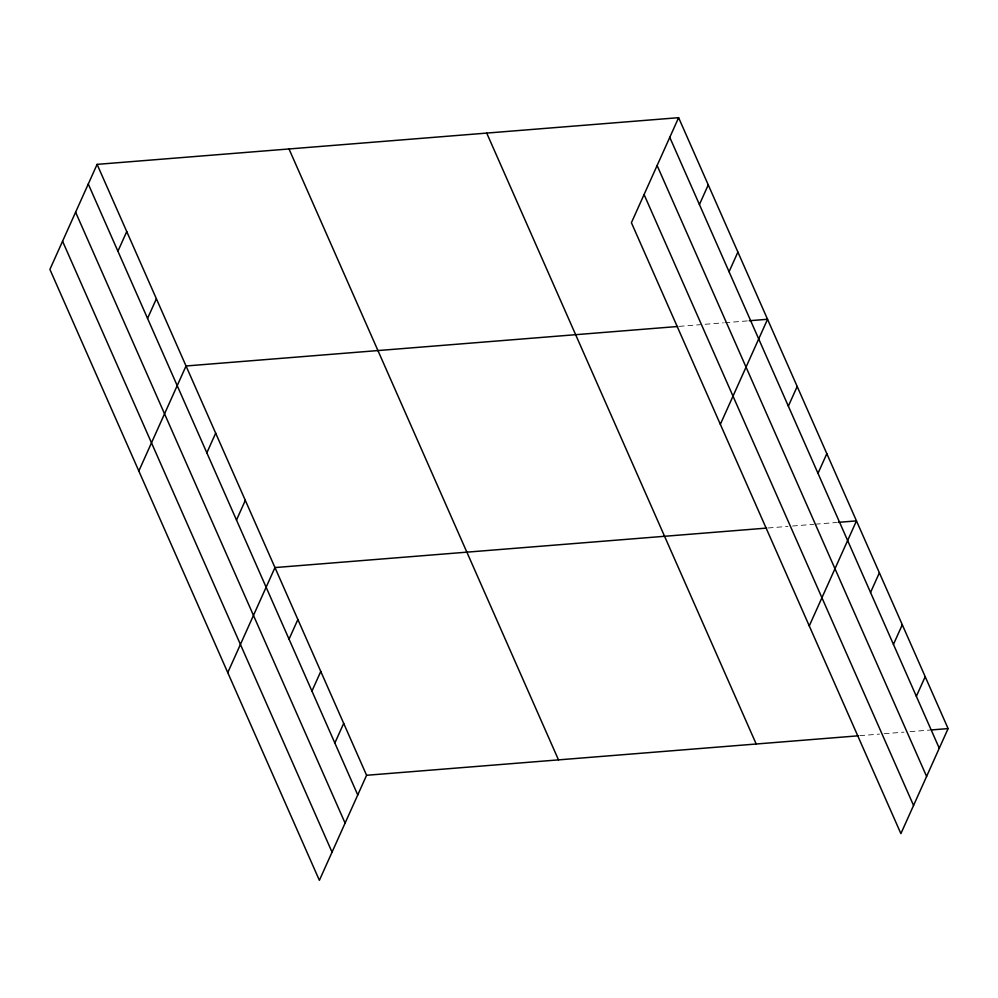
<?xml version="1.0" encoding="UTF-8"?>
<svg xmlns="http://www.w3.org/2000/svg" width="998" height="998" viewBox="0 0 998 998"><rect width="100%" height="100%" fill="white"/><g stroke="black" fill="none" stroke-linecap="round" stroke-linejoin="round"><path stroke-width="0.75" stroke-dasharray="4.99 3.74" d="M679.214 326.371L700.534 324.662M705.099 324.288L723.375 322.828M724.897 322.703L747.739 320.869M768.136 527.979L787.933 526.383M792.512 526.021L813.832 524.312M815.354 524.187L836.673 522.465M859.765 735.688L879.562 734.091M884.128 733.73L903.939 732.145M910.026 731.646L929.824 730.062"/><path stroke-width="1.5" d="M97.105 164.371L49.9 269.41L319.385 880.323L366.59 775.284L97.105 164.371L678.615 117.677L948.1 728.59L900.895 833.629L631.41 222.716L678.615 117.677M117.914 251.234L126.746 231.573M147.554 318.437L156.387 298.776M138.834 471.006L186.04 365.979L677.692 326.496M206.848 452.843L215.68 433.169M236.489 520.045L245.321 500.372M227.756 672.615L274.961 567.575L766.614 528.092M289.033 639.169L297.878 619.509M311.937 691.103L320.782 671.429M334.854 743.023L343.686 723.363M699.423 204.54L708.256 184.88M729.064 271.743L737.896 252.082M720.344 424.312L767.549 319.273L749.273 320.745M788.345 406.149L797.19 386.476M817.998 473.339L826.831 453.678M809.266 625.921L856.471 520.881L838.195 522.353M870.543 592.475L879.375 572.815M893.447 644.396L902.292 624.736M916.351 696.33L925.196 676.669M366.59 775.284L858.243 735.813M931.346 729.937L948.1 728.59M669.77 137.337L939.268 748.263M657.108 165.506L926.606 776.432M644.072 194.535L913.557 805.461M486.712 133.083L756.197 744.009M289.008 148.964L558.493 759.877M88.273 184.031L357.758 794.957M75.611 212.212L345.096 823.125M62.562 241.229L332.047 852.155"/></g></svg>
